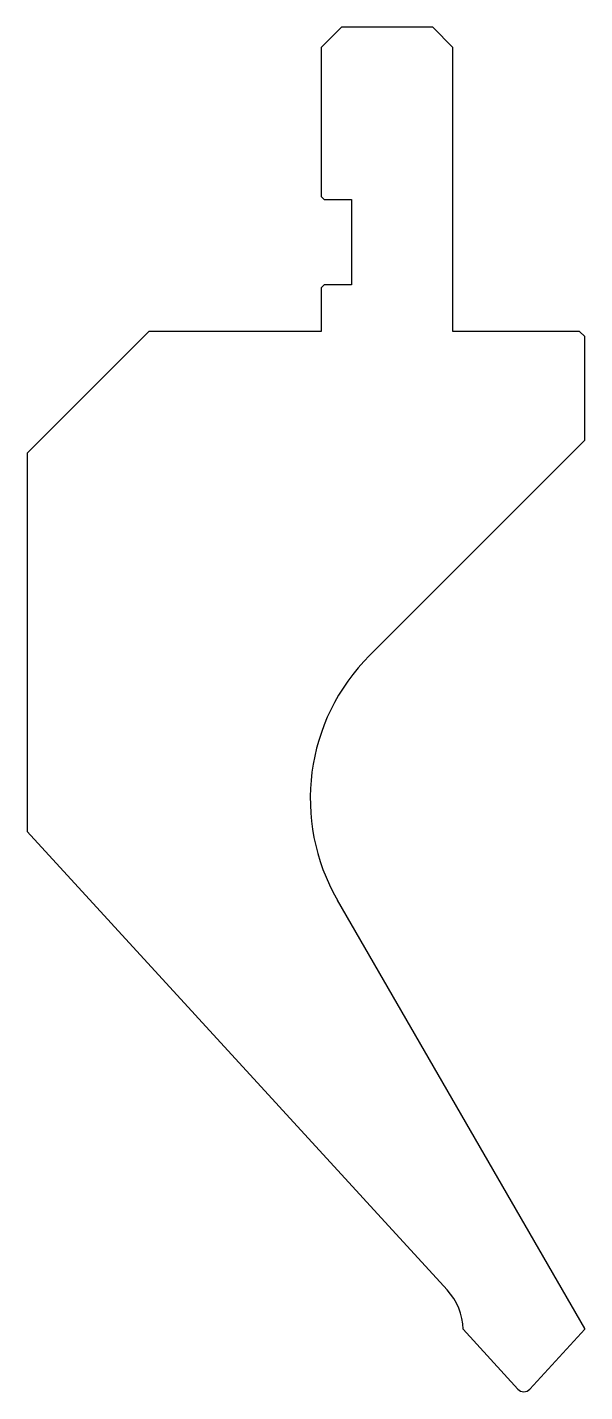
# Model space of a CAD drawing. Header units: metres. Extents: x -49 to 6, y -1 to 134.
import ezdxf

# ---------------------------------------------------------------- set-up
doc = ezdxf.new("R2010")
doc.units = ezdxf.units.M

msp = doc.modelspace()

# ---------------------------------------------------------------- linework, layer by layer
for p, q in [((-18.000005, 133.799986), (-20.000005, 131.799986)), ((-8.999996, 133.799986), (-18.000005, 133.799986)), ((-6.999996, 131.799986), (-8.999996, 133.799986)), ((-20.000005, 131.799986), (-20.000005, 117.099975)), ((-6.999996, 103.8), (-6.999996, 131.799986)), ((-20.000005, 117.099975), (-19.700005, 116.799975)), ((-19.700005, 116.799975), (-17.000003, 116.799975)), ((-17.000003, 116.799975), (-17.000003, 108.399975)), ((-19.700005, 108.399975), (-20.000005, 108.099975)), ((-20.000005, 108.099975), (-20.000005, 103.8)), ((-17.000003, 108.399975), (-19.700005, 108.399975)), ((-37.000001, 103.8), (-49.000001, 91.8)), ((-20.000005, 103.8), (-37.000001, 103.8)), ((5.500004, 103.8), (-6.999996, 103.8)), ((6.000004, 103.3), (5.500004, 103.8)), ((6.000004, 93.064275), (6.000004, 103.3)), ((-15.222136, 71.842136), (6.000004, 93.064275)), ((-49.000001, 91.8), (-49.000001, 54.459924)), ((-49.000001, 54.459924), (-7.574228, 9.251626)), ((6.000004, 5.437074), (-18.400508, 47.7)), ((6.000004, 5.363705), (6.000004, 5.437074)), ((-6.000147, 5.363861), (-0.589822, -0.540472)), ((0.589822, -0.540472), (6.000004, 5.363705))]:
    msp.add_line(p, q)
for centre, radius, start, end in [((-1.08, 57.7), 20, 135, 210), ((-11.998001, 5.197986), 6.000147, 1.584159, 42.5), ((0, 0), 0.8, 222.5, 317.5)]:
    msp.add_arc(centre, radius, start, end)

doc.saveas('drawing.dxf')
